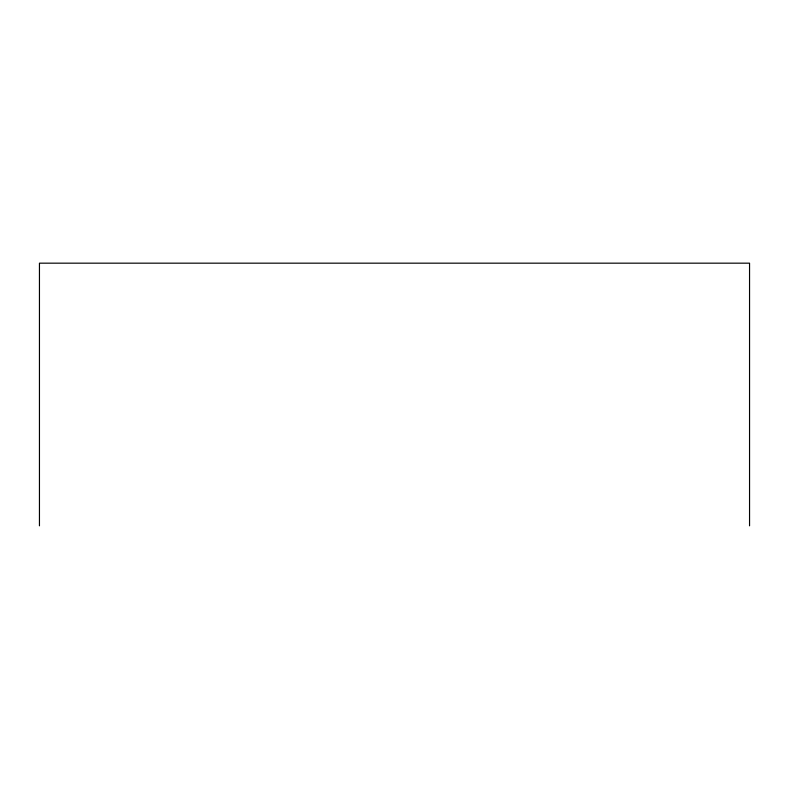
<?xml version="1.0" encoding="UTF-8"?>
<svg xmlns="http://www.w3.org/2000/svg" width="789" height="789" viewBox="0 0 789 789"><rect width="100%" height="100%" fill="white"/><g stroke="black" fill="none" stroke-linecap="round" stroke-linejoin="round"><path stroke-width="1.18" d="M749.55 525.829L749.55 263.171L39.45 263.171L39.45 525.829"/></g></svg>
